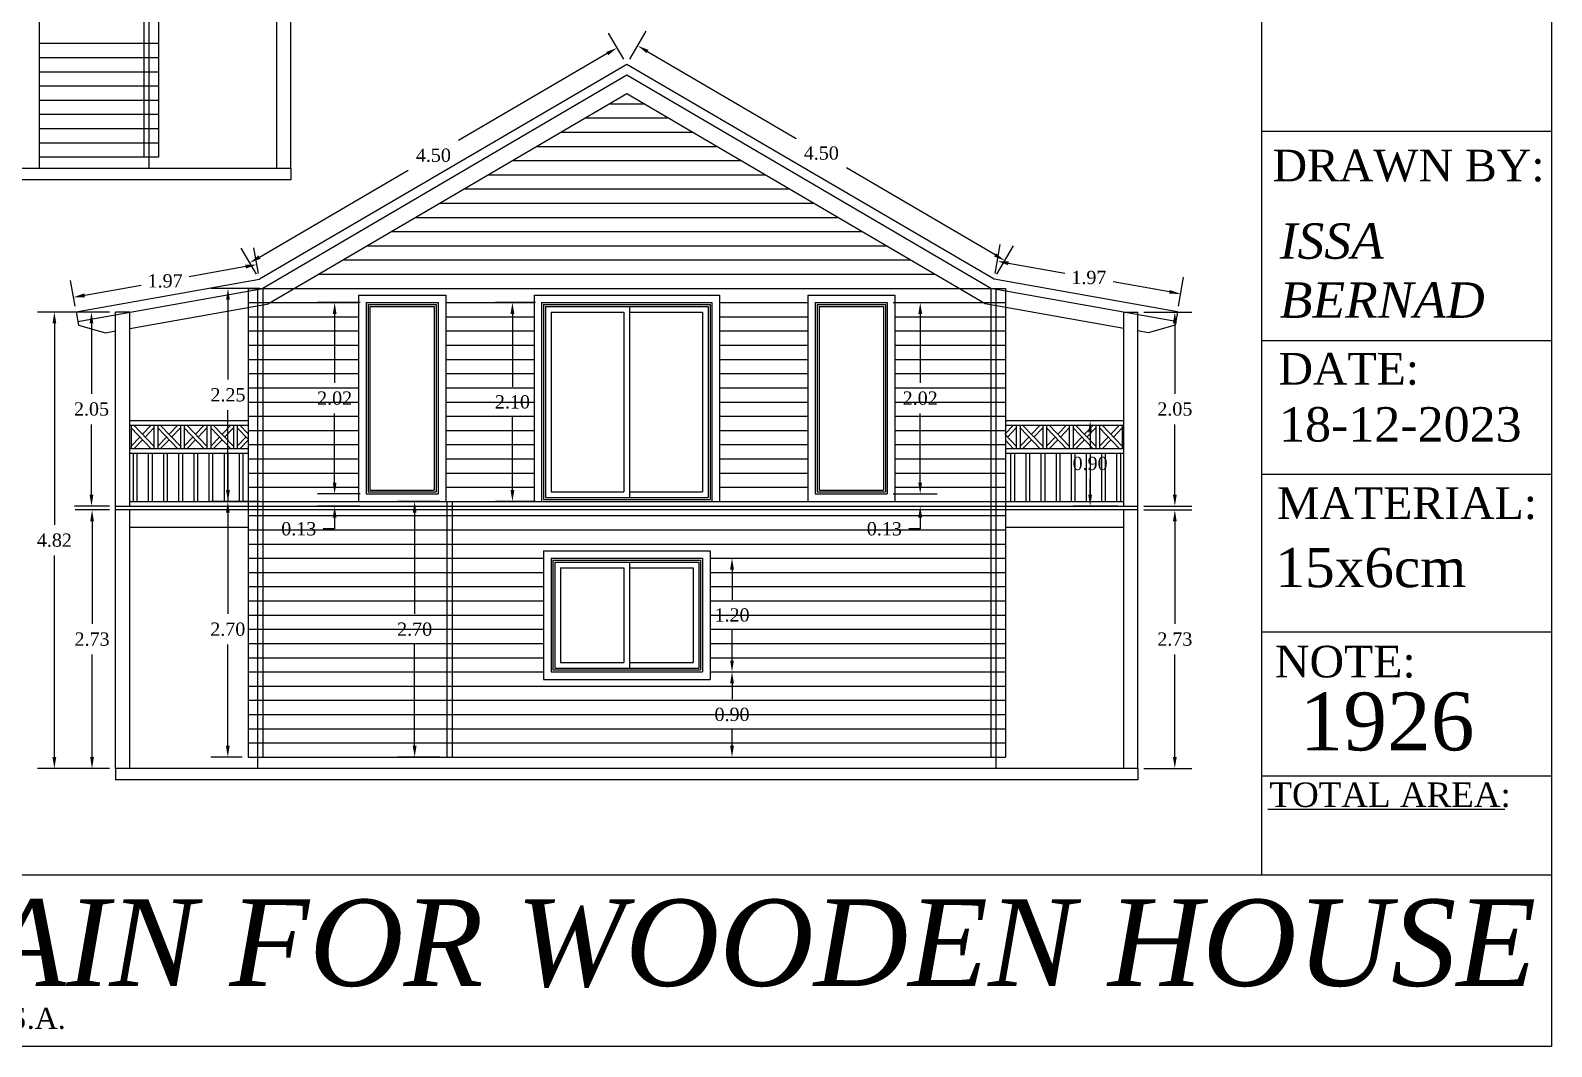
# Model space of a CAD drawing. Header units: inches. Extents: x 86794 to 87086, y 41803 to 41823.
# Drawn here: x 87001.83 to 87017.9, y 41805.02 to 41815.75 of the extents above; entities that cross this region are included whole.
import ezdxf

# ---------------------------------------------------------------- set-up
doc = ezdxf.new("R2010")
doc.units = ezdxf.units.IN
doc.header["$MEASUREMENT"] = 0
doc.styles.get("Standard").update_dxf_attribs({"font": 'times.ttf'})
doc.dimstyles.get("Standard").update_dxf_attribs({"dimtxt": 0.14, "dimasz": 0.12, "dimexe": 0.18, "dimexo": 0.0625, "dimgap": 0.09, "dimtad": 0, "dimtih": 1, "dimtoh": 1, "dimzin": 0, "dimdsep": 46, "dimtxsty": 'Standard', "dimcen": 0.09, "dimadec": 0, "dimazin": 0, "dimtfac": 1, "dimtofl": 0, "dimtmove": 0, "dimatfit": 3, "dimfxl": 1, "dimtolj": 1, "dimtzin": 0, "dimarcsym": 0})

# ---------------------------------------------------------------- blocks, each defined once
blk = doc.blocks.new('*D416')
at = {"color": 0, "lineweight": -2, "ltscale": 0.006, "transparency": 16777216}
for p, q in [((87012.017, 41813.186), (87012.071, 41813.493)), ((87012.158, 41813.295), (87012.754, 41813.188)), ((87013.954, 41812.841), (87014.009, 41813.148)), ((87013.859, 41812.992), (87013.263, 41813.098))]:
    blk.add_line(p, q, dxfattribs=at)
at = {"color": 0, "ltscale": 0.006, "transparency": 16777216}
for points in [[(87012.161, 41813.314), (87012.154, 41813.275), (87012.04, 41813.316)], [(87013.862, 41813.012), (87013.855, 41812.972), (87013.977, 41812.971)]]:
    blk.add_solid(points, dxfattribs=at)
at = {"layer": 'Defpoints', "color": 0, "ltscale": 0.006, "transparency": 16777216}
for p in [(87012.04, 41813.316), (87012.006, 41813.125), (87013.943, 41812.78)]:
    blk.add_point(p, dxfattribs=at)
at = {"color": 0, "ltscale": 0.006, "transparency": 16777216, "insert": (87013.008, 41813.143), "char_height": 0.14, "attachment_point": 5}
blk.add_mtext('\\A1;1.97', dxfattribs=at)
blk = doc.blocks.new('*D417')
at = {"color": 0, "lineweight": -2, "ltscale": 0.006, "transparency": 16777216}
for p, q in [((87008.157, 41815.449), (87008.332, 41815.747)), ((87008.344, 41815.531), (87009.915, 41814.612)), ((87012.017, 41813.382), (87010.446, 41814.301)), ((87012.037, 41813.179), (87012.212, 41813.477))]:
    blk.add_line(p, q, dxfattribs=at)
at = {"color": 0, "ltscale": 0.006, "transparency": 16777216}
for points in [[(87008.354, 41815.548), (87008.334, 41815.514), (87008.241, 41815.592)], [(87012.027, 41813.399), (87012.007, 41813.365), (87012.121, 41813.321)]]:
    blk.add_solid(points, dxfattribs=at)
at = {"layer": 'Defpoints', "color": 0, "ltscale": 0.006, "transparency": 16777216}
for p in [(87008.241, 41815.592), (87008.126, 41815.395), (87012.006, 41813.125)]:
    blk.add_point(p, dxfattribs=at)
at = {"color": 0, "ltscale": 0.006, "transparency": 16777216, "insert": (87010.181, 41814.457), "char_height": 0.14, "attachment_point": 5}
blk.add_mtext('\\A1;4.50', dxfattribs=at)
blk = doc.blocks.new('*D418')
at = {"color": 0, "lineweight": -2, "ltscale": 0.006, "transparency": 16777216}
for p, q in [((87008.094, 41815.449), (87007.933, 41815.725)), ((87007.92, 41815.509), (87006.349, 41814.59)), ((87004.247, 41813.36), (87005.818, 41814.279)), ((87004.214, 41813.179), (87004.053, 41813.454))]:
    blk.add_line(p, q, dxfattribs=at)
at = {"color": 0, "ltscale": 0.006, "transparency": 16777216}
for points in [[(87007.91, 41815.526), (87007.93, 41815.492), (87008.024, 41815.569)], [(87004.237, 41813.377), (87004.257, 41813.342), (87004.143, 41813.299)]]:
    blk.add_solid(points, dxfattribs=at)
at = {"layer": 'Defpoints', "color": 0, "ltscale": 0.006, "transparency": 16777216}
for p in [(87008.024, 41815.569), (87008.126, 41815.395), (87004.245, 41813.125)]:
    blk.add_point(p, dxfattribs=at)
at = {"color": 0, "ltscale": 0.006, "transparency": 16777216, "insert": (87006.083, 41814.434), "char_height": 0.14, "attachment_point": 5}
blk.add_mtext('\\A1;4.50', dxfattribs=at)
blk = doc.blocks.new('*D419')
at = {"color": 0, "lineweight": -2, "ltscale": 0.006, "transparency": 16777216}
for p, q in [((87004.235, 41813.186), (87004.186, 41813.457)), ((87002.297, 41812.841), (87002.249, 41813.112)), ((87004.1, 41813.259), (87003.503, 41813.152)), ((87002.399, 41812.956), (87002.995, 41813.062))]:
    blk.add_line(p, q, dxfattribs=at)
at = {"color": 0, "ltscale": 0.006, "transparency": 16777216}
for points in [[(87004.096, 41813.278), (87004.103, 41813.239), (87004.218, 41813.28)], [(87002.395, 41812.976), (87002.402, 41812.936), (87002.28, 41812.935)]]:
    blk.add_solid(points, dxfattribs=at)
at = {"layer": 'Defpoints', "color": 0, "ltscale": 0.006, "transparency": 16777216}
for p in [(87004.245, 41813.125), (87002.28, 41812.935), (87002.308, 41812.78)]:
    blk.add_point(p, dxfattribs=at)
at = {"color": 0, "ltscale": 0.006, "transparency": 16777216, "insert": (87003.249, 41813.107), "char_height": 0.14, "attachment_point": 5}
blk.add_mtext('\\A1;1.97', dxfattribs=at)
blk = doc.blocks.new('*D439')
at = {"color": 0, "lineweight": -2, "ltscale": 0.006, "transparency": 16777216}
for p, q in [((87013.588, 41812.779), (87014.096, 41812.779)), ((87013.916, 41812.659), (87013.916, 41811.916)), ((87013.916, 41810.849), (87013.916, 41811.593)), ((87013.588, 41810.729), (87014.096, 41810.729))]:
    blk.add_line(p, q, dxfattribs=at)
at = {"color": 0, "ltscale": 0.006, "transparency": 16777216}
for points in [[(87013.896, 41812.659), (87013.936, 41812.659), (87013.916, 41812.779)], [(87013.896, 41810.849), (87013.936, 41810.849), (87013.916, 41810.729)]]:
    blk.add_solid(points, dxfattribs=at)
at = {"layer": 'Defpoints', "color": 0, "ltscale": 0.006, "transparency": 16777216}
for p in [(87013.526, 41812.779), (87013.916, 41812.779), (87013.526, 41810.729)]:
    blk.add_point(p, dxfattribs=at)
at = {"color": 0, "ltscale": 0.006, "transparency": 16777216, "insert": (87013.916, 41811.754), "char_height": 0.14, "attachment_point": 5}
blk.add_mtext('\\A1;2.05', dxfattribs=at)
blk = doc.blocks.new('*D443')
at = {"color": 0, "lineweight": -2, "ltscale": 0.006, "transparency": 16777216}
for p, q in [((87002.663, 41812.779), (87002.291, 41812.779)), ((87002.471, 41812.659), (87002.471, 41811.916)), ((87002.471, 41810.849), (87002.471, 41811.593)), ((87002.663, 41810.729), (87002.291, 41810.729))]:
    blk.add_line(p, q, dxfattribs=at)
at = {"color": 0, "ltscale": 0.006, "transparency": 16777216}
for points in [[(87002.451, 41812.659), (87002.491, 41812.659), (87002.471, 41812.779)], [(87002.451, 41810.849), (87002.491, 41810.849), (87002.471, 41810.729)]]:
    blk.add_solid(points, dxfattribs=at)
at = {"layer": 'Defpoints', "color": 0, "ltscale": 0.006, "transparency": 16777216}
for p in [(87002.726, 41812.779), (87002.471, 41810.729), (87002.726, 41810.729)]:
    blk.add_point(p, dxfattribs=at)
at = {"color": 0, "ltscale": 0.006, "transparency": 16777216, "insert": (87002.471, 41811.754), "char_height": 0.14, "attachment_point": 5}
blk.add_mtext('\\A1;2.05', dxfattribs=at)
blk = doc.blocks.new('*D451')
at = {"color": 0, "lineweight": -2, "ltscale": 0.006, "transparency": 16777216}
for p, q in [((87002.663, 41810.689), (87002.297, 41810.689)), ((87002.477, 41810.569), (87002.477, 41809.486)), ((87002.477, 41808.079), (87002.477, 41809.163)), ((87002.663, 41807.959), (87002.297, 41807.959))]:
    blk.add_line(p, q, dxfattribs=at)
at = {"color": 0, "ltscale": 0.006, "transparency": 16777216}
for points in [[(87002.457, 41810.569), (87002.497, 41810.569), (87002.477, 41810.689)], [(87002.457, 41808.079), (87002.497, 41808.079), (87002.477, 41807.959)]]:
    blk.add_solid(points, dxfattribs=at)
at = {"layer": 'Defpoints', "color": 0, "ltscale": 0.006, "transparency": 16777216}
for p in [(87002.726, 41810.689), (87002.477, 41807.959), (87002.726, 41807.959)]:
    blk.add_point(p, dxfattribs=at)
at = {"color": 0, "ltscale": 0.006, "transparency": 16777216, "insert": (87002.477, 41809.324), "char_height": 0.14, "attachment_point": 5}
blk.add_mtext('\\A1;2.73', dxfattribs=at)
blk = doc.blocks.new('*D452')
at = {"color": 0, "lineweight": -2, "ltscale": 0.006, "transparency": 16777216}
for p, q in [((87002.663, 41812.779), (87001.899, 41812.779)), ((87002.079, 41812.659), (87002.079, 41810.531)), ((87002.079, 41808.079), (87002.079, 41810.208)), ((87002.663, 41807.959), (87001.899, 41807.959))]:
    blk.add_line(p, q, dxfattribs=at)
at = {"color": 0, "ltscale": 0.006, "transparency": 16777216}
for points in [[(87002.059, 41812.659), (87002.099, 41812.659), (87002.079, 41812.779)], [(87002.059, 41808.079), (87002.099, 41808.079), (87002.079, 41807.959)]]:
    blk.add_solid(points, dxfattribs=at)
at = {"layer": 'Defpoints', "color": 0, "ltscale": 0.006, "transparency": 16777216}
for p in [(87002.726, 41812.779), (87002.079, 41807.959), (87002.726, 41807.959)]:
    blk.add_point(p, dxfattribs=at)
at = {"color": 0, "ltscale": 0.006, "transparency": 16777216, "insert": (87002.079, 41810.369), "char_height": 0.14, "attachment_point": 5}
blk.add_mtext('\\A1;4.82', dxfattribs=at)
blk = doc.blocks.new('*D479')
at = {"color": 0, "lineweight": -2, "ltscale": 0.006, "transparency": 16777216}
for p, q in [((87004.245, 41813.029), (87003.733, 41813.029)), ((87003.913, 41812.909), (87003.913, 41812.066)), ((87003.913, 41810.899), (87003.913, 41811.743)), ((87004.245, 41810.779), (87003.733, 41810.779))]:
    blk.add_line(p, q, dxfattribs=at)
at = {"color": 0, "ltscale": 0.006, "transparency": 16777216}
for points in [[(87003.893, 41812.909), (87003.933, 41812.909), (87003.913, 41813.029)], [(87003.893, 41810.899), (87003.933, 41810.899), (87003.913, 41810.779)]]:
    blk.add_solid(points, dxfattribs=at)
at = {"layer": 'Defpoints', "color": 0, "ltscale": 0.006, "transparency": 16777216}
for p in [(87004.308, 41813.029), (87003.913, 41810.779), (87004.308, 41810.779)]:
    blk.add_point(p, dxfattribs=at)
at = {"color": 0, "ltscale": 0.006, "transparency": 16777216, "insert": (87003.913, 41811.904), "char_height": 0.14, "attachment_point": 5}
blk.add_mtext('\\A1;2.25', dxfattribs=at)
blk = doc.blocks.new('*D480')
at = {"color": 0, "lineweight": -2, "ltscale": 0.006, "transparency": 16777216}
for p, q in [((87005.311, 41812.879), (87004.86, 41812.879)), ((87005.04, 41812.759), (87005.04, 41812.031)), ((87005.04, 41810.979), (87005.04, 41811.708)), ((87005.311, 41810.859), (87004.86, 41810.859))]:
    blk.add_line(p, q, dxfattribs=at)
at = {"color": 0, "ltscale": 0.006, "transparency": 16777216}
for points in [[(87005.02, 41812.759), (87005.06, 41812.759), (87005.04, 41812.879)], [(87005.02, 41810.979), (87005.06, 41810.979), (87005.04, 41810.859)]]:
    blk.add_solid(points, dxfattribs=at)
at = {"layer": 'Defpoints', "color": 0, "ltscale": 0.006, "transparency": 16777216}
for p in [(87005.373, 41812.879), (87005.04, 41810.859), (87005.373, 41810.859)]:
    blk.add_point(p, dxfattribs=at)
at = {"color": 0, "ltscale": 0.006, "transparency": 16777216, "insert": (87005.04, 41811.869), "char_height": 0.14, "attachment_point": 5}
blk.add_mtext('\\A1;2.02', dxfattribs=at)
blk = doc.blocks.new('*D481')
at = {"color": 0, "lineweight": -2, "ltscale": 0.006, "transparency": 16777216}
for p, q in [((87007.163, 41812.879), (87006.738, 41812.879)), ((87006.918, 41812.759), (87006.918, 41811.991)), ((87006.918, 41810.899), (87006.918, 41811.668)), ((87007.163, 41810.779), (87006.738, 41810.779))]:
    blk.add_line(p, q, dxfattribs=at)
at = {"color": 0, "ltscale": 0.006, "transparency": 16777216}
for points in [[(87006.898, 41812.759), (87006.938, 41812.759), (87006.918, 41812.879)], [(87006.898, 41810.899), (87006.938, 41810.899), (87006.918, 41810.779)]]:
    blk.add_solid(points, dxfattribs=at)
at = {"layer": 'Defpoints', "color": 0, "ltscale": 0.006, "transparency": 16777216}
for p in [(87007.226, 41812.879), (87006.918, 41810.779), (87007.226, 41810.779)]:
    blk.add_point(p, dxfattribs=at)
at = {"color": 0, "ltscale": 0.006, "transparency": 16777216, "insert": (87006.918, 41811.829), "char_height": 0.14, "attachment_point": 5}
blk.add_mtext('\\A1;2.10', dxfattribs=at)
blk = doc.blocks.new('*D482')
at = {"color": 0, "lineweight": -2, "ltscale": 0.006, "transparency": 16777216}
for p, q in [((87005.04, 41810.979), (87005.04, 41811.099)), ((87005.311, 41810.859), (87004.86, 41810.859)), ((87005.311, 41810.729), (87004.86, 41810.729)), ((87005.04, 41810.609), (87005.04, 41810.489)), ((87005.04, 41810.489), (87004.92, 41810.489))]:
    blk.add_line(p, q, dxfattribs=at)
at = {"color": 0, "ltscale": 0.006, "transparency": 16777216}
for points in [[(87005.02, 41810.979), (87005.06, 41810.979), (87005.04, 41810.859)], [(87005.02, 41810.609), (87005.06, 41810.609), (87005.04, 41810.729)]]:
    blk.add_solid(points, dxfattribs=at)
at = {"layer": 'Defpoints', "color": 0, "ltscale": 0.006, "transparency": 16777216}
for p in [(87005.373, 41810.859), (87005.04, 41810.729), (87005.373, 41810.729)]:
    blk.add_point(p, dxfattribs=at)
at = {"color": 0, "ltscale": 0.006, "transparency": 16777216, "insert": (87004.661, 41810.489), "char_height": 0.14, "attachment_point": 5}
blk.add_mtext('\\A1;0.13', dxfattribs=at)
blk = doc.blocks.new('*D483')
at = {"color": 0, "lineweight": -2, "ltscale": 0.006, "transparency": 16777216}
for p, q in [((87010.941, 41812.879), (87011.406, 41812.879)), ((87011.226, 41812.759), (87011.226, 41812.031)), ((87011.226, 41810.979), (87011.226, 41811.708)), ((87010.941, 41810.859), (87011.406, 41810.859))]:
    blk.add_line(p, q, dxfattribs=at)
at = {"color": 0, "ltscale": 0.006, "transparency": 16777216}
for points in [[(87011.206, 41812.759), (87011.246, 41812.759), (87011.226, 41812.879)], [(87011.206, 41810.979), (87011.246, 41810.979), (87011.226, 41810.859)]]:
    blk.add_solid(points, dxfattribs=at)
at = {"layer": 'Defpoints', "color": 0, "ltscale": 0.006, "transparency": 16777216}
for p in [(87010.878, 41812.879), (87011.226, 41812.879), (87010.878, 41810.859)]:
    blk.add_point(p, dxfattribs=at)
at = {"color": 0, "ltscale": 0.006, "transparency": 16777216, "insert": (87011.226, 41811.869), "char_height": 0.14, "attachment_point": 5}
blk.add_mtext('\\A1;2.02', dxfattribs=at)
blk = doc.blocks.new('*D484')
at = {"color": 0, "lineweight": -2, "ltscale": 0.006, "transparency": 16777216}
for p, q in [((87011.226, 41810.979), (87011.226, 41811.099)), ((87010.941, 41810.859), (87011.406, 41810.859)), ((87010.941, 41810.729), (87011.406, 41810.729)), ((87011.226, 41810.609), (87011.226, 41810.489)), ((87011.226, 41810.489), (87011.106, 41810.489))]:
    blk.add_line(p, q, dxfattribs=at)
at = {"color": 0, "ltscale": 0.006, "transparency": 16777216}
for points in [[(87011.206, 41810.979), (87011.246, 41810.979), (87011.226, 41810.859)], [(87011.206, 41810.609), (87011.246, 41810.609), (87011.226, 41810.729)]]:
    blk.add_solid(points, dxfattribs=at)
at = {"layer": 'Defpoints', "color": 0, "ltscale": 0.006, "transparency": 16777216}
for p in [(87010.878, 41810.859), (87010.878, 41810.729), (87011.226, 41810.729)]:
    blk.add_point(p, dxfattribs=at)
at = {"color": 0, "ltscale": 0.006, "transparency": 16777216, "insert": (87010.847, 41810.489), "char_height": 0.14, "attachment_point": 5}
blk.add_mtext('\\A1;0.13', dxfattribs=at)
blk = doc.blocks.new('*D485')
at = {"color": 0, "lineweight": -2, "ltscale": 0.006, "transparency": 16777216}
for p, q in [((87009.068, 41810.179), (87009.418, 41810.179)), ((87009.238, 41810.059), (87009.238, 41809.741)), ((87009.238, 41809.099), (87009.238, 41809.418)), ((87009.068, 41808.979), (87009.418, 41808.979))]:
    blk.add_line(p, q, dxfattribs=at)
at = {"color": 0, "ltscale": 0.006, "transparency": 16777216}
for points in [[(87009.218, 41810.059), (87009.258, 41810.059), (87009.238, 41810.179)], [(87009.218, 41809.099), (87009.258, 41809.099), (87009.238, 41808.979)]]:
    blk.add_solid(points, dxfattribs=at)
at = {"layer": 'Defpoints', "color": 0, "ltscale": 0.006, "transparency": 16777216}
for p in [(87009.006, 41810.179), (87009.006, 41808.979), (87009.238, 41808.979)]:
    blk.add_point(p, dxfattribs=at)
at = {"color": 0, "ltscale": 0.006, "transparency": 16777216, "insert": (87009.238, 41809.579), "char_height": 0.14, "attachment_point": 5}
blk.add_mtext('\\A1;1.20', dxfattribs=at)
blk = doc.blocks.new('*D486')
at = {"color": 0, "lineweight": -2, "ltscale": 0.006, "transparency": 16777216}
for p, q in [((87009.068, 41808.979), (87009.418, 41808.979)), ((87009.238, 41808.859), (87009.238, 41808.691)), ((87009.238, 41808.199), (87009.238, 41808.368)), ((87009.068, 41808.079), (87009.418, 41808.079))]:
    blk.add_line(p, q, dxfattribs=at)
at = {"color": 0, "ltscale": 0.006, "transparency": 16777216}
for points in [[(87009.218, 41808.859), (87009.258, 41808.859), (87009.238, 41808.979)], [(87009.218, 41808.199), (87009.258, 41808.199), (87009.238, 41808.079)]]:
    blk.add_solid(points, dxfattribs=at)
at = {"layer": 'Defpoints', "color": 0, "ltscale": 0.006, "transparency": 16777216}
for p in [(87009.006, 41808.979), (87009.006, 41808.079), (87009.238, 41808.079)]:
    blk.add_point(p, dxfattribs=at)
at = {"color": 0, "ltscale": 0.006, "transparency": 16777216, "insert": (87009.238, 41808.529), "char_height": 0.14, "attachment_point": 5}
blk.add_mtext('\\A1;0.90', dxfattribs=at)
blk = doc.blocks.new('*D487')
at = {"color": 0, "lineweight": -2, "ltscale": 0.006, "transparency": 16777216}
for p, q in [((87004.063, 41810.779), (87003.731, 41810.779)), ((87003.911, 41810.659), (87003.911, 41809.591)), ((87003.911, 41808.199), (87003.911, 41809.268)), ((87004.063, 41808.079), (87003.731, 41808.079))]:
    blk.add_line(p, q, dxfattribs=at)
at = {"color": 0, "ltscale": 0.006, "transparency": 16777216}
for points in [[(87003.891, 41810.659), (87003.931, 41810.659), (87003.911, 41810.779)], [(87003.891, 41808.199), (87003.931, 41808.199), (87003.911, 41808.079)]]:
    blk.add_solid(points, dxfattribs=at)
at = {"layer": 'Defpoints', "color": 0, "ltscale": 0.006, "transparency": 16777216}
for p in [(87003.911, 41810.779), (87004.126, 41810.779), (87004.126, 41808.079)]:
    blk.add_point(p, dxfattribs=at)
at = {"color": 0, "ltscale": 0.006, "transparency": 16777216, "insert": (87003.911, 41809.429), "char_height": 0.14, "attachment_point": 5}
blk.add_mtext('\\A1;2.70', dxfattribs=at)
blk = doc.blocks.new('*D488')
at = {"color": 0, "lineweight": -2, "ltscale": 0.006, "transparency": 16777216}
for p, q in [((87013.313, 41811.629), (87012.841, 41811.629)), ((87013.021, 41811.509), (87013.021, 41811.341)), ((87013.021, 41810.849), (87013.021, 41811.018)), ((87013.313, 41810.729), (87012.841, 41810.729))]:
    blk.add_line(p, q, dxfattribs=at)
at = {"color": 0, "ltscale": 0.006, "transparency": 16777216}
for points in [[(87013.001, 41811.509), (87013.041, 41811.509), (87013.021, 41811.629)], [(87013.001, 41810.849), (87013.041, 41810.849), (87013.021, 41810.729)]]:
    blk.add_solid(points, dxfattribs=at)
at = {"layer": 'Defpoints', "color": 0, "ltscale": 0.006, "transparency": 16777216}
for p in [(87013.376, 41811.629), (87013.021, 41810.729), (87013.376, 41810.729)]:
    blk.add_point(p, dxfattribs=at)
at = {"color": 0, "ltscale": 0.006, "transparency": 16777216, "insert": (87013.021, 41811.179), "char_height": 0.14, "attachment_point": 5}
blk.add_mtext('\\A1;0.90', dxfattribs=at)
blk = doc.blocks.new('*D535')
at = {"color": 0, "lineweight": -2, "ltscale": 0.006, "transparency": 16777216}
for p, q in [((87006.151, 41810.779), (87005.705, 41810.779)), ((87005.885, 41810.659), (87005.885, 41809.591)), ((87005.885, 41808.199), (87005.885, 41809.268)), ((87006.151, 41808.079), (87005.705, 41808.079))]:
    blk.add_line(p, q, dxfattribs=at)
at = {"color": 0, "ltscale": 0.006, "transparency": 16777216}
for points in [[(87005.865, 41810.659), (87005.905, 41810.659), (87005.885, 41810.779)], [(87005.865, 41808.199), (87005.905, 41808.199), (87005.885, 41808.079)]]:
    blk.add_solid(points, dxfattribs=at)
at = {"layer": 'Defpoints', "color": 0, "ltscale": 0.006, "transparency": 16777216}
for p in [(87006.213, 41810.779), (87005.885, 41808.079), (87006.213, 41808.079)]:
    blk.add_point(p, dxfattribs=at)
at = {"color": 0, "ltscale": 0.006, "transparency": 16777216, "insert": (87005.885, 41809.429), "char_height": 0.14, "attachment_point": 5}
blk.add_mtext('\\A1;2.70', dxfattribs=at)
blk = doc.blocks.new('*D536')
at = {"color": 0, "lineweight": -2, "ltscale": 0.006, "transparency": 16777216}
for p, q in [((87013.588, 41810.689), (87014.096, 41810.689)), ((87013.916, 41810.569), (87013.916, 41809.486)), ((87013.916, 41808.079), (87013.916, 41809.163)), ((87013.588, 41807.959), (87014.096, 41807.959))]:
    blk.add_line(p, q, dxfattribs=at)
at = {"color": 0, "ltscale": 0.006, "transparency": 16777216}
for points in [[(87013.896, 41810.569), (87013.936, 41810.569), (87013.916, 41810.689)], [(87013.896, 41808.079), (87013.936, 41808.079), (87013.916, 41807.959)]]:
    blk.add_solid(points, dxfattribs=at)
at = {"layer": 'Defpoints', "color": 0, "ltscale": 0.006, "transparency": 16777216}
for p in [(87013.526, 41810.689), (87013.916, 41810.689), (87013.526, 41807.959)]:
    blk.add_point(p, dxfattribs=at)
at = {"color": 0, "ltscale": 0.006, "transparency": 16777216, "insert": (87013.916, 41809.324), "char_height": 0.14, "attachment_point": 5}
blk.add_mtext('\\A1;2.73', dxfattribs=at)

msp = doc.modelspace()

# ---------------------------------------------------------------- linework, layer by layer
for p, q in [((87014.834, 41806.831), (87014.834, 41822.14)), ((87017.896, 41822.14), (87017.896, 41805.022)), ((87014.834, 41814.688), (87017.896, 41814.688)), ((87014.834, 41812.48), (87017.896, 41812.48)), ((87014.834, 41811.066), (87017.896, 41811.066)), ((87017.896, 41809.397), (87014.834, 41809.397)), ((87014.834, 41807.882), (87017.896, 41807.882)), ((87017.896, 41806.831), (86992.845, 41806.831)), ((87017.896, 41805.022), (86992.845, 41805.022))]:
    msp.add_line(p, q)
at = {"ltscale": 0.006}
for p, q in [((87004.578, 41814.294), (87004.578, 41819.087)), ((87001.918, 41817.024), (87001.918, 41814.294)), ((87004.428, 41814.294), (87004.428, 41817.024)), ((87003.023, 41816.844), (87003.023, 41814.414)), ((87003.078, 41816.844), (87003.078, 41814.414)), ((87003.178, 41816.844), (87003.178, 41814.414)), ((87003.178, 41815.614), (87001.918, 41815.614)), ((87003.178, 41815.464), (87001.918, 41815.464)), ((87008.126, 41815.395), (87004.245, 41813.125)), ((87012.006, 41813.125), (87008.126, 41815.395)), ((87003.178, 41815.314), (87001.918, 41815.314)), ((87008.126, 41815.279), (87004.281, 41813.029)), ((87011.971, 41813.029), (87008.126, 41815.279)), ((87003.178, 41815.164), (87001.918, 41815.164)), ((87008.126, 41815.082), (87004.34, 41812.867)), ((87011.911, 41812.867), (87008.126, 41815.082)), ((87003.178, 41815.014), (87001.918, 41815.014)), ((87007.949, 41814.979), (87008.302, 41814.979)), ((87003.178, 41814.864), (87001.918, 41814.864)), ((87003.178, 41814.714), (87001.918, 41814.714)), ((87007.693, 41814.829), (87008.558, 41814.829)), ((87003.178, 41814.564), (87001.918, 41814.564)), ((87007.437, 41814.679), (87008.814, 41814.679)), ((87003.178, 41814.414), (87001.918, 41814.414)), ((87003.078, 41814.414), (87003.078, 41814.294)), ((87007.18, 41814.529), (87009.071, 41814.529)), ((87004.578, 41814.294), (86993.778, 41814.294)), ((87004.578, 41814.294), (87004.578, 41814.174)), ((87006.668, 41814.229), (87009.583, 41814.229)), ((87006.924, 41814.379), (87009.327, 41814.379)), ((87004.578, 41814.174), (86993.778, 41814.174)), ((87006.411, 41814.079), (87009.84, 41814.079)), ((87006.155, 41813.929), (87010.096, 41813.929)), ((87005.899, 41813.779), (87010.352, 41813.779)), ((87005.642, 41813.629), (87010.609, 41813.629)), ((87005.386, 41813.479), (87010.865, 41813.479)), ((87005.13, 41813.329), (87011.121, 41813.329)), ((87002.308, 41812.78), (87004.245, 41813.125)), ((87004.873, 41813.179), (87011.378, 41813.179)), ((87013.943, 41812.78), (87012.006, 41813.125)), ((87002.326, 41812.681), (87004.281, 41813.029)), ((87004.126, 41813.029), (87004.126, 41808.079)), ((87004.126, 41813.029), (87012.126, 41813.029)), ((87004.226, 41813.029), (87004.226, 41808.079)), ((87004.281, 41813.029), (87004.281, 41808.079)), ((87005.293, 41812.959), (87005.293, 41810.779)), ((87005.293, 41812.959), (87006.213, 41812.959)), ((87006.213, 41812.959), (87006.213, 41810.779)), ((87007.146, 41812.959), (87009.106, 41812.959)), ((87007.146, 41812.959), (87007.146, 41810.779)), ((87009.106, 41812.959), (87009.106, 41810.779)), ((87010.038, 41812.959), (87010.038, 41810.779)), ((87010.038, 41812.959), (87010.958, 41812.959)), ((87010.958, 41812.959), (87010.958, 41810.779)), ((87013.926, 41812.681), (87011.971, 41813.029)), ((87011.971, 41813.029), (87011.971, 41808.079)), ((87012.026, 41813.029), (87012.026, 41808.079)), ((87012.126, 41813.029), (87012.126, 41808.079)), ((87002.876, 41812.607), (87004.34, 41812.867)), ((87004.126, 41812.879), (87005.293, 41812.879)), ((87005.373, 41812.879), (87005.373, 41810.859)), ((87005.373, 41812.879), (87006.133, 41812.879)), ((87005.393, 41812.859), (87006.113, 41812.859)), ((87005.393, 41812.859), (87005.393, 41810.879)), ((87005.413, 41812.839), (87006.093, 41812.839)), ((87005.413, 41812.839), (87005.413, 41810.899)), ((87006.093, 41812.839), (87006.093, 41810.899)), ((87006.113, 41812.859), (87006.113, 41810.879)), ((87006.133, 41812.879), (87006.133, 41810.859)), ((87006.213, 41812.879), (87007.146, 41812.879)), ((87007.226, 41812.879), (87007.226, 41810.779)), ((87007.226, 41812.879), (87009.026, 41812.879)), ((87007.246, 41812.859), (87009.006, 41812.859)), ((87007.246, 41812.859), (87007.246, 41810.799)), ((87007.266, 41812.839), (87008.986, 41812.839)), ((87007.266, 41812.839), (87007.266, 41810.819)), ((87008.156, 41812.839), (87008.156, 41810.819)), ((87008.986, 41812.839), (87008.986, 41810.819)), ((87009.006, 41812.859), (87009.006, 41810.799)), ((87009.026, 41812.879), (87009.026, 41810.779)), ((87009.106, 41812.879), (87010.038, 41812.879)), ((87010.118, 41812.879), (87010.118, 41810.859)), ((87010.118, 41812.879), (87010.878, 41812.879)), ((87010.138, 41812.859), (87010.138, 41810.879)), ((87010.138, 41812.859), (87010.858, 41812.859)), ((87010.158, 41812.839), (87010.158, 41810.899)), ((87010.158, 41812.839), (87010.838, 41812.839)), ((87010.838, 41812.839), (87010.838, 41810.899)), ((87010.858, 41812.859), (87010.858, 41810.879)), ((87010.878, 41812.879), (87010.878, 41810.859)), ((87010.958, 41812.879), (87012.126, 41812.879)), ((87013.376, 41812.607), (87011.911, 41812.867)), ((87002.308, 41812.78), (87002.333, 41812.642)), ((87002.333, 41812.642), (87002.618, 41812.561)), ((87002.876, 41812.779), (87002.726, 41812.779)), ((87002.726, 41807.959), (87002.726, 41812.779)), ((87002.876, 41810.729), (87002.876, 41812.779)), ((87004.126, 41812.729), (87005.293, 41812.729)), ((87006.213, 41812.729), (87007.146, 41812.729)), ((87007.326, 41812.779), (87008.096, 41812.779)), ((87007.326, 41812.779), (87007.326, 41810.879)), ((87008.096, 41812.779), (87008.096, 41810.879)), ((87008.156, 41812.779), (87008.926, 41812.779)), ((87008.926, 41812.779), (87008.926, 41810.879)), ((87009.106, 41812.729), (87010.038, 41812.729)), ((87010.958, 41812.729), (87012.126, 41812.729)), ((87013.376, 41812.779), (87013.526, 41812.779)), ((87013.376, 41810.729), (87013.376, 41812.779)), ((87013.526, 41807.959), (87013.526, 41812.779)), ((87013.919, 41812.642), (87013.633, 41812.561)), ((87013.943, 41812.78), (87013.919, 41812.642)), ((87002.618, 41812.561), (87002.726, 41812.58)), ((87004.126, 41812.579), (87005.293, 41812.579)), ((87006.213, 41812.579), (87007.146, 41812.579)), ((87009.106, 41812.579), (87010.038, 41812.579)), ((87010.958, 41812.579), (87012.126, 41812.579)), ((87013.633, 41812.561), (87013.526, 41812.58)), ((87004.126, 41812.429), (87005.293, 41812.429)), ((87006.213, 41812.429), (87007.146, 41812.429)), ((87009.106, 41812.429), (87010.038, 41812.429)), ((87010.958, 41812.429), (87012.126, 41812.429)), ((87004.126, 41812.279), (87005.293, 41812.279)), ((87006.213, 41812.279), (87007.146, 41812.279)), ((87009.106, 41812.279), (87010.038, 41812.279)), ((87010.958, 41812.279), (87012.126, 41812.279)), ((87004.126, 41812.129), (87005.293, 41812.129)), ((87004.126, 41811.979), (87005.293, 41811.979)), ((87006.213, 41812.129), (87007.146, 41812.129)), ((87006.213, 41811.979), (87007.146, 41811.979)), ((87009.106, 41812.129), (87010.038, 41812.129)), ((87009.106, 41811.979), (87010.038, 41811.979)), ((87010.958, 41812.129), (87012.126, 41812.129)), ((87010.958, 41811.979), (87012.126, 41811.979)), ((87004.126, 41811.829), (87005.293, 41811.829)), ((87006.213, 41811.829), (87007.146, 41811.829)), ((87009.106, 41811.829), (87010.038, 41811.829)), ((87010.958, 41811.829), (87012.126, 41811.829)), ((87004.126, 41811.679), (87005.293, 41811.679)), ((87006.213, 41811.679), (87007.146, 41811.679)), ((87009.106, 41811.679), (87010.038, 41811.679)), ((87010.958, 41811.679), (87012.126, 41811.679)), ((87004.126, 41811.629), (87002.876, 41811.629)), ((87002.876, 41811.584), (87004.126, 41811.584)), ((87002.891, 41811.584), (87002.891, 41811.334)), ((87002.891, 41811.555), (87003.103, 41811.334)), ((87002.918, 41811.584), (87003.131, 41811.363)), ((87003.103, 41811.584), (87003.011, 41811.488)), ((87003.131, 41811.555), (87003.038, 41811.459)), ((87003.131, 41811.584), (87003.131, 41811.334)), ((87003.171, 41811.584), (87003.171, 41811.334)), ((87003.171, 41811.555), (87003.383, 41811.334)), ((87003.198, 41811.584), (87003.411, 41811.363)), ((87003.383, 41811.584), (87003.291, 41811.488)), ((87003.411, 41811.555), (87003.318, 41811.459)), ((87003.411, 41811.584), (87003.411, 41811.334)), ((87003.451, 41811.584), (87003.451, 41811.334)), ((87003.451, 41811.555), (87003.663, 41811.334)), ((87003.478, 41811.584), (87003.691, 41811.363)), ((87003.663, 41811.584), (87003.571, 41811.488)), ((87003.691, 41811.555), (87003.598, 41811.459)), ((87003.691, 41811.584), (87003.691, 41811.334)), ((87003.731, 41811.584), (87003.731, 41811.334)), ((87003.731, 41811.555), (87003.943, 41811.334)), ((87003.758, 41811.584), (87003.971, 41811.363)), ((87003.943, 41811.584), (87003.851, 41811.488)), ((87003.971, 41811.555), (87003.878, 41811.459)), ((87003.971, 41811.584), (87003.971, 41811.334)), ((87004.011, 41811.584), (87004.011, 41811.334)), ((87004.011, 41811.555), (87004.126, 41811.436)), ((87004.038, 41811.584), (87004.126, 41811.493)), ((87004.126, 41811.529), (87005.293, 41811.529)), ((87006.213, 41811.529), (87007.146, 41811.529)), ((87009.106, 41811.529), (87010.038, 41811.529)), ((87010.958, 41811.529), (87012.126, 41811.529)), ((87012.213, 41811.584), (87012.121, 41811.488)), ((87013.376, 41811.629), (87012.126, 41811.629)), ((87012.126, 41811.584), (87013.376, 41811.584)), ((87012.241, 41811.555), (87012.148, 41811.459)), ((87012.241, 41811.584), (87012.241, 41811.334)), ((87012.281, 41811.584), (87012.281, 41811.334)), ((87012.281, 41811.555), (87012.493, 41811.334)), ((87012.308, 41811.584), (87012.521, 41811.363)), ((87012.493, 41811.584), (87012.401, 41811.488)), ((87012.521, 41811.555), (87012.428, 41811.459)), ((87012.521, 41811.584), (87012.521, 41811.334)), ((87012.561, 41811.584), (87012.561, 41811.334)), ((87012.561, 41811.555), (87012.773, 41811.334)), ((87012.588, 41811.584), (87012.801, 41811.363)), ((87012.773, 41811.584), (87012.681, 41811.488)), ((87012.801, 41811.555), (87012.708, 41811.459)), ((87012.801, 41811.584), (87012.801, 41811.334)), ((87012.841, 41811.584), (87012.841, 41811.334)), ((87012.841, 41811.555), (87013.053, 41811.334)), ((87012.868, 41811.584), (87013.081, 41811.363)), ((87013.053, 41811.584), (87012.961, 41811.488)), ((87013.081, 41811.555), (87012.988, 41811.459)), ((87013.081, 41811.584), (87013.081, 41811.334)), ((87013.121, 41811.584), (87013.121, 41811.334)), ((87013.121, 41811.555), (87013.333, 41811.334)), ((87013.148, 41811.584), (87013.361, 41811.363)), ((87013.333, 41811.584), (87013.241, 41811.488)), ((87013.361, 41811.555), (87013.268, 41811.459)), ((87013.361, 41811.584), (87013.361, 41811.334)), ((87002.983, 41811.459), (87002.891, 41811.363)), ((87003.011, 41811.43), (87002.918, 41811.334)), ((87003.263, 41811.459), (87003.171, 41811.363)), ((87003.291, 41811.43), (87003.198, 41811.334)), ((87003.543, 41811.459), (87003.451, 41811.363)), ((87003.571, 41811.43), (87003.478, 41811.334)), ((87003.823, 41811.459), (87003.731, 41811.363)), ((87003.851, 41811.43), (87003.758, 41811.334)), ((87004.103, 41811.459), (87004.011, 41811.363)), ((87004.131, 41811.43), (87004.038, 41811.334)), ((87004.126, 41811.379), (87005.293, 41811.379)), ((87006.213, 41811.379), (87007.146, 41811.379)), ((87009.106, 41811.379), (87010.038, 41811.379)), ((87010.958, 41811.379), (87012.126, 41811.379)), ((87012.126, 41811.483), (87012.241, 41811.363)), ((87012.126, 41811.425), (87012.213, 41811.334)), ((87012.373, 41811.459), (87012.281, 41811.363)), ((87012.401, 41811.43), (87012.308, 41811.334)), ((87012.653, 41811.459), (87012.561, 41811.363)), ((87012.681, 41811.43), (87012.588, 41811.334)), ((87012.933, 41811.459), (87012.841, 41811.363)), ((87012.961, 41811.43), (87012.868, 41811.334)), ((87013.213, 41811.459), (87013.121, 41811.363)), ((87013.241, 41811.43), (87013.148, 41811.334)), ((87004.126, 41811.334), (87002.876, 41811.334)), ((87002.876, 41811.289), (87004.126, 41811.289)), ((87002.911, 41811.289), (87002.911, 41810.774)), ((87002.951, 41811.289), (87002.951, 41810.774)), ((87003.071, 41811.289), (87003.071, 41810.774)), ((87003.111, 41811.289), (87003.111, 41810.774)), ((87003.231, 41811.289), (87003.231, 41810.774)), ((87003.271, 41811.289), (87003.271, 41810.774)), ((87003.391, 41811.289), (87003.391, 41810.774)), ((87003.431, 41811.289), (87003.431, 41810.774)), ((87003.551, 41811.289), (87003.551, 41810.774)), ((87003.591, 41811.289), (87003.591, 41810.774)), ((87003.711, 41811.289), (87003.711, 41810.774)), ((87003.751, 41811.289), (87003.751, 41810.774)), ((87003.871, 41811.289), (87003.871, 41810.774)), ((87003.911, 41811.289), (87003.911, 41810.774)), ((87004.031, 41811.289), (87004.031, 41810.774)), ((87004.071, 41811.289), (87004.071, 41810.774)), ((87004.126, 41811.229), (87005.293, 41811.229)), ((87006.213, 41811.229), (87007.146, 41811.229)), ((87009.106, 41811.229), (87010.038, 41811.229)), ((87010.958, 41811.229), (87012.126, 41811.229)), ((87013.376, 41811.334), (87012.126, 41811.334)), ((87012.126, 41811.289), (87013.376, 41811.289)), ((87012.181, 41811.289), (87012.181, 41810.774)), ((87012.221, 41811.289), (87012.221, 41810.774)), ((87012.341, 41811.289), (87012.341, 41810.774)), ((87012.381, 41811.289), (87012.381, 41810.774)), ((87012.501, 41811.289), (87012.501, 41810.774)), ((87012.541, 41811.289), (87012.541, 41810.774)), ((87012.661, 41811.289), (87012.661, 41810.774)), ((87012.701, 41811.289), (87012.701, 41810.774)), ((87012.821, 41811.289), (87012.821, 41810.774)), ((87012.861, 41811.289), (87012.861, 41810.774)), ((87012.981, 41811.289), (87012.981, 41810.774)), ((87013.021, 41811.289), (87013.021, 41810.774)), ((87013.141, 41811.289), (87013.141, 41810.774)), ((87013.181, 41811.289), (87013.181, 41810.774)), ((87013.301, 41811.289), (87013.301, 41810.774)), ((87013.341, 41811.289), (87013.341, 41810.774)), ((87004.126, 41811.079), (87005.293, 41811.079)), ((87006.213, 41811.079), (87007.146, 41811.079)), ((87009.106, 41811.079), (87010.038, 41811.079)), ((87010.958, 41811.079), (87012.126, 41811.079)), ((87004.126, 41810.929), (87005.293, 41810.929)), ((87005.373, 41810.859), (87006.133, 41810.859)), ((87005.393, 41810.879), (87006.113, 41810.879)), ((87005.413, 41810.899), (87006.093, 41810.899)), ((87006.213, 41810.929), (87007.146, 41810.929)), ((87007.326, 41810.879), (87008.096, 41810.879)), ((87008.156, 41810.879), (87008.926, 41810.879)), ((87009.106, 41810.929), (87010.038, 41810.929)), ((87010.118, 41810.859), (87010.878, 41810.859)), ((87010.138, 41810.879), (87010.858, 41810.879)), ((87010.158, 41810.899), (87010.838, 41810.899)), ((87010.958, 41810.929), (87012.126, 41810.929)), ((87002.726, 41810.729), (87013.526, 41810.729)), ((87004.126, 41810.774), (87002.876, 41810.774)), ((87004.126, 41810.779), (87012.126, 41810.779)), ((87006.226, 41810.779), (87006.226, 41808.079)), ((87006.281, 41810.779), (87006.281, 41808.079)), ((87007.246, 41810.799), (87009.006, 41810.799)), ((87007.266, 41810.819), (87008.986, 41810.819)), ((87013.376, 41810.774), (87012.126, 41810.774)), ((87013.526, 41810.689), (87002.726, 41810.689)), ((87002.876, 41807.959), (87002.876, 41810.689)), ((87004.126, 41810.629), (87012.126, 41810.629)), ((87013.376, 41807.959), (87013.376, 41810.689)), ((87002.876, 41810.509), (87004.126, 41810.509)), ((87004.126, 41810.479), (87012.126, 41810.479)), ((87012.126, 41810.509), (87013.376, 41810.509)), ((87004.126, 41810.329), (87012.126, 41810.329)), ((87007.246, 41810.259), (87009.006, 41810.259)), ((87007.246, 41810.259), (87007.246, 41808.899)), ((87009.006, 41810.259), (87009.006, 41808.899)), ((87004.126, 41810.179), (87007.246, 41810.179)), ((87007.326, 41810.179), (87007.326, 41808.979)), ((87007.326, 41810.179), (87008.926, 41810.179)), ((87007.346, 41810.159), (87008.906, 41810.159)), ((87007.346, 41810.159), (87007.346, 41808.999)), ((87007.366, 41810.139), (87008.886, 41810.139)), ((87007.366, 41810.139), (87007.366, 41809.019)), ((87007.426, 41810.079), (87008.096, 41810.079)), ((87007.426, 41810.079), (87007.426, 41809.079)), ((87008.096, 41810.079), (87008.096, 41809.079)), ((87008.156, 41810.139), (87008.156, 41809.019)), ((87008.156, 41810.079), (87008.826, 41810.079)), ((87008.826, 41810.079), (87008.826, 41809.079)), ((87008.886, 41810.139), (87008.886, 41809.019)), ((87008.906, 41810.159), (87008.906, 41808.999)), ((87008.926, 41810.179), (87008.926, 41808.979)), ((87009.006, 41810.179), (87012.126, 41810.179)), ((87004.126, 41810.029), (87007.246, 41810.029)), ((87009.006, 41810.029), (87012.126, 41810.029)), ((87004.126, 41809.879), (87007.246, 41809.879)), ((87004.126, 41809.729), (87007.246, 41809.729)), ((87009.006, 41809.879), (87012.126, 41809.879)), ((87009.006, 41809.729), (87012.126, 41809.729)), ((87004.126, 41809.579), (87007.246, 41809.579)), ((87009.006, 41809.579), (87012.126, 41809.579)), ((87004.126, 41809.429), (87007.246, 41809.429)), ((87009.006, 41809.429), (87012.126, 41809.429)), ((87004.126, 41809.279), (87007.246, 41809.279)), ((87009.006, 41809.279), (87012.126, 41809.279)), ((87004.126, 41809.129), (87007.246, 41809.129)), ((87009.006, 41809.129), (87012.126, 41809.129)), ((87004.126, 41808.979), (87007.246, 41808.979)), ((87007.326, 41808.979), (87008.926, 41808.979)), ((87007.346, 41808.999), (87008.906, 41808.999)), ((87007.366, 41809.019), (87008.886, 41809.019)), ((87007.426, 41809.079), (87008.096, 41809.079)), ((87008.156, 41809.079), (87008.826, 41809.079)), ((87009.006, 41808.979), (87012.126, 41808.979)), ((87004.126, 41808.829), (87012.126, 41808.829)), ((87007.246, 41808.899), (87009.006, 41808.899)), ((87004.126, 41808.679), (87012.126, 41808.679)), ((87004.126, 41808.529), (87012.126, 41808.529)), ((87004.126, 41808.379), (87012.126, 41808.379)), ((87004.126, 41808.229), (87012.126, 41808.229)), ((87004.126, 41808.079), (87012.126, 41808.079)), ((87004.226, 41808.079), (87004.226, 41807.959)), ((87012.026, 41808.079), (87012.026, 41807.959)), ((87013.526, 41807.959), (87002.726, 41807.959)), ((87002.726, 41807.959), (87002.726, 41807.839)), ((87013.526, 41807.839), (87002.726, 41807.839)), ((87013.526, 41807.959), (87013.526, 41807.839))]:
    msp.add_line(p, q, dxfattribs=at)
at = {"color": 1, "ltscale": 0.003}
msp.add_line((87014.9, 41807.529), (87017.402, 41807.529), dxfattribs=at)
at = {"ltscale": 0.006}
for start, end in [(90, 90), (270, 270)]:
    msp.add_arc((87002.726, 41810.709), 0.02, start, end, dxfattribs=at)

# ---------------------------------------------------------------- texts
at = {"attachment_point": 1}
for s, insert, char_height, width in [('{\\fTimes New Roman|b0|i0|c0|p18;DRAWN BY:}', (87014.949, 41814.494), 0.33401, 32.31907), ('{\\fTimes New Roman|b0|i1|c0|p18;ISSA \\PBERNAD}', (87015.024, 41813.716), 0.37413, 3.48493), ('{\\fTimes New Roman|b0|i0|c0|p18;DATE:}', (87015.011, 41812.347), 0.33401, 22.75317), ('18-12-2023', (87015.017, 41811.775), 0.3636, 3.66887), ('{\\fTimes New Roman|b0|i0|c0|p18;MATERIAL:}', (87014.996, 41810.928), 0.33401, 24.59802), ('15x6cm', (87014.979, 41810.288), 0.4142, 3.78757), ('{\\fTimes New Roman|b0|i0|c0|p18;NOTE:}', (87014.975, 41809.255), 0.33401, 27.46779), ('TOTAL AREA:', (87014.916, 41807.811), 0.25858, 25.02051), ('{\\fTimes New Roman|b0|i1|c0|p18;AL HUSSAIN FOR WOODEN HOUSE}', (86996.026, 41806.577), 0.91425, 28.41462), ('{\\fTimes New Roman|b0|i0|c0|p18;P.O. BOX  86250, RIYADH 11622, K.S.A.}', (86996.303, 41805.432), 0.22268, 16.68111)]:
    msp.add_mtext(s, dxfattribs=dict(at, insert=insert, char_height=char_height, width=width))
at = {"ltscale": 5, "insert": (87015.234, 41808.762), "char_height": 0.6115, "attachment_point": 1}
msp.add_mtext_dynamic_manual_height_columns('1926', width=7.922, gutter_width=1.824, heights=[0], dxfattribs=at)

# ---------------------------------------------------------------- dimensions: what is measured, and where the dimension line sits
at = {"ltscale": 0.006}
for p1, p2, distance, picture, middle in [((87004.245, 41813.125), (87008.126, 41815.395), 0.202, '*D418', (87006.083, 41814.434)), ((87012.006, 41813.125), (87008.126, 41815.395), -0.228, '*D417', (87010.181, 41814.457)), ((87004.245, 41813.125), (87002.308, 41812.78), -0.157, '*D419', (87003.249, 41813.107)), ((87013.943, 41812.78), (87012.006, 41813.125), -0.194, '*D416', (87013.008, 41813.143))]:
    dim = msp.add_aligned_dim(p1=p1, p2=p2, distance=distance, dimstyle='Standard', dxfattribs=at)
    dim.commit()
    dim.dimension.update_dxf_attribs({"geometry": picture, "text_midpoint": middle})
for base, p1, p2, picture, middle in [((87003.913, 41810.779), (87004.308, 41813.029), (87004.308, 41810.779), '*D479', (87003.913, 41811.904)), ((87005.04, 41810.859), (87005.373, 41812.879), (87005.373, 41810.859), '*D480', (87005.04, 41811.869)), ((87006.918, 41810.779), (87007.226, 41812.879), (87007.226, 41810.779), '*D481', (87006.918, 41811.829)), ((87011.226, 41812.879), (87010.878, 41810.859), (87010.878, 41812.879), '*D483', (87011.226, 41811.869)), ((87002.079, 41807.959), (87002.726, 41812.779), (87002.726, 41807.959), '*D452', (87002.079, 41810.369)), ((87002.471, 41810.729), (87002.726, 41812.779), (87002.726, 41810.729), '*D443', (87002.471, 41811.754)), ((87013.916, 41812.779), (87013.526, 41810.729), (87013.526, 41812.779), '*D439', (87013.916, 41811.754)), ((87013.021, 41810.729), (87013.376, 41811.629), (87013.376, 41810.729), '*D488', (87013.021, 41811.179)), ((87005.04, 41810.729), (87005.373, 41810.859), (87005.373, 41810.729), '*D482', (87004.661, 41810.489)), ((87011.226, 41810.729), (87010.878, 41810.859), (87010.878, 41810.729), '*D484', (87010.847, 41810.489)), ((87003.911, 41810.779), (87004.126, 41808.079), (87004.126, 41810.779), '*D487', (87003.911, 41809.429)), ((87005.885, 41808.079), (87006.213, 41810.779), (87006.213, 41808.079), '*D535', (87005.885, 41809.429)), ((87002.477, 41807.959), (87002.726, 41810.689), (87002.726, 41807.959), '*D451', (87002.477, 41809.324)), ((87013.916, 41810.689), (87013.526, 41807.959), (87013.526, 41810.689), '*D536', (87013.916, 41809.324)), ((87009.238, 41808.979), (87009.006, 41810.179), (87009.006, 41808.979), '*D485', (87009.238, 41809.579)), ((87009.238, 41808.079), (87009.006, 41808.979), (87009.006, 41808.079), '*D486', (87009.238, 41808.529))]:
    dim = msp.add_linear_dim(base=base, p1=p1, p2=p2, angle=90, dimstyle='Standard', dxfattribs=at)
    dim.commit()
    dim.dimension.update_dxf_attribs({"geometry": picture, "text_midpoint": middle})

doc.saveas('drawing.dxf')
